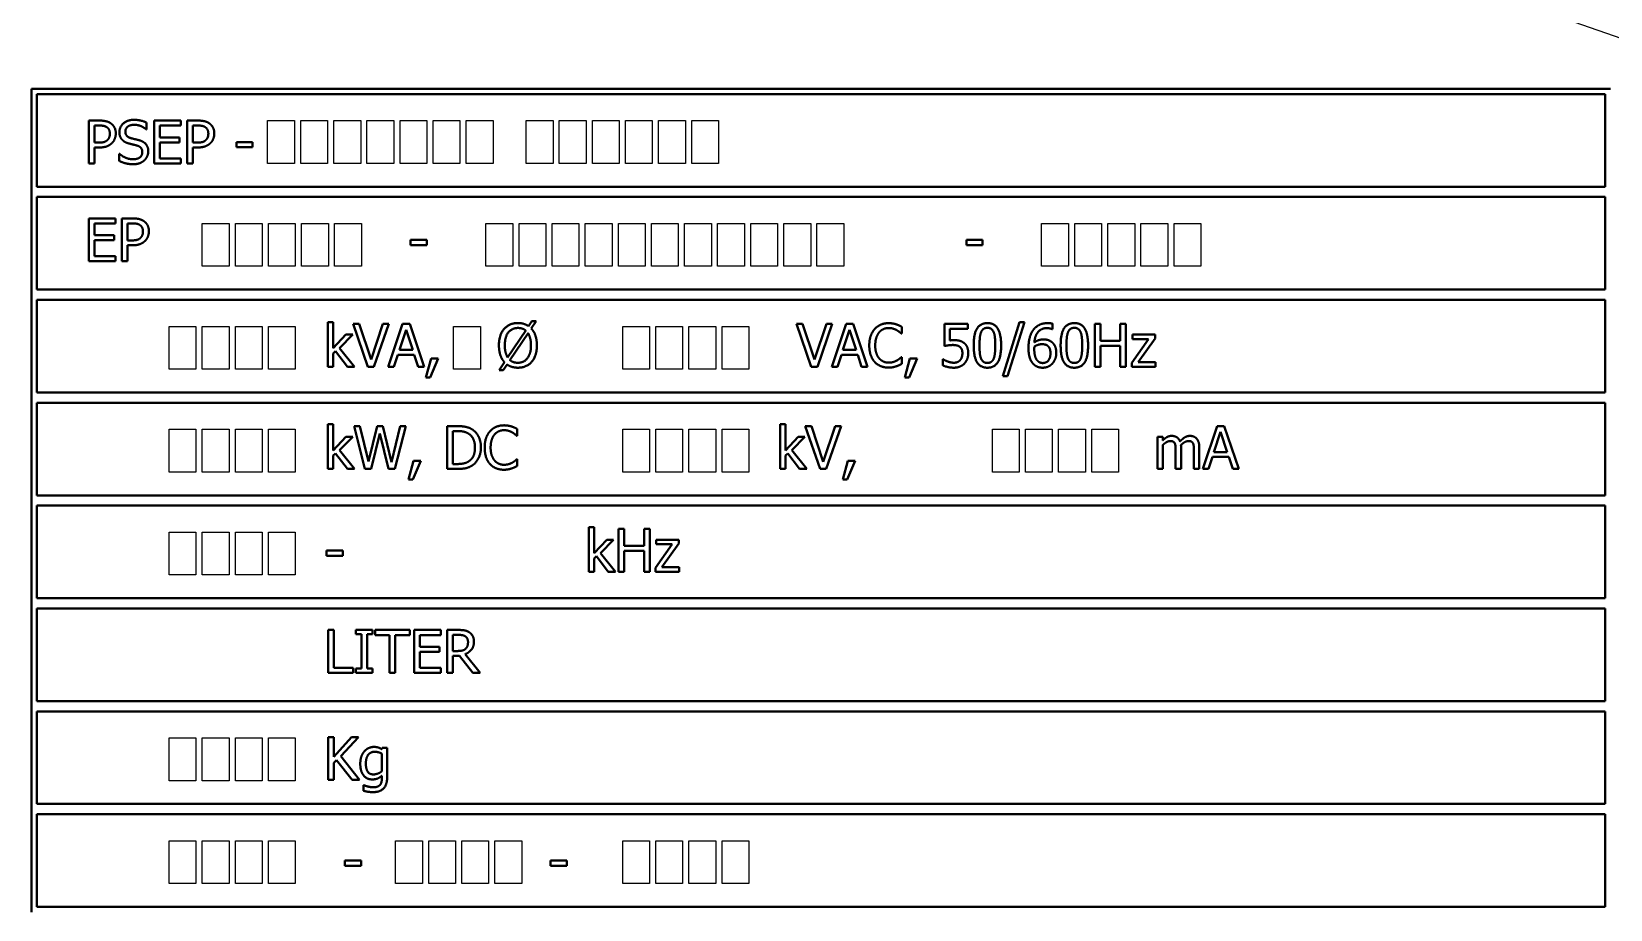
# Model space of a CAD drawing. Header units: millimetres. Extents: x 0 to 297, y 0 to 210.
# Drawn here: x 104.8 to 196.8, y 74.1 to 125.3 of the extents above; entities that cross this region are included whole.
import ezdxf

# ---------------------------------------------------------------- set-up
doc = ezdxf.new("R2010")
doc.units = ezdxf.units.MM
doc.header["$LTSCALE"] = 0.5
doc.layers.get('0').update_dxf_attribs({"color": 3, "lineweight": 25})
doc.layers.add('가시적인 것(ISO)', color=3, linetype='Continuous', lineweight=40)
doc.layers.add('기호(ISO)', color=5, linetype='Continuous', lineweight=25)
doc.styles.add('치수 텍스트_PSTEK_POSCO', font='isocp.shx')
doc.dimstyles.new('치수_PSTEK_POSCO$7', dxfattribs={"dimscale": 0.5, "dimtxt": 3.5, "dimasz": 2.5, "dimexe": 2, "dimexo": 2.5, "dimgap": 1, "dimtad": 1, "dimrnd": 1e-08, "dimdsep": 46, "dimtxsty": '치수 텍스트_PSTEK_POSCO', "dimcen": 0.09, "dimdle": 10, "dimclrd": 7, "dimclre": 7, "dimclrt": 2, "dimadec": 1, "dimazin": 2, "dimtfac": 1, "dimtmove": 0, "dimatfit": 3, "dimfxl": 0, "dimtolj": 1, "dimlwd": -1, "dimlwe": -1, "dimarcsym": 0})

msp = doc.modelspace()

# ---------------------------------------------------------------- linework, layer by layer
at = {"color": 1}
for points in [[(118.5709, 120.1436), (120.1349, 120.1436), (120.1349, 117.6436), (118.5709, 117.6436)], [(120.4996, 120.1436), (122.0636, 120.1436), (122.0636, 117.6436), (120.4996, 117.6436)], [(122.4283, 120.1436), (123.9923, 120.1436), (123.9923, 117.6436), (122.4283, 117.6436)], [(124.357, 120.1436), (125.921, 120.1436), (125.921, 117.6436), (124.357, 117.6436)], [(126.2857, 120.1436), (127.8497, 120.1436), (127.8497, 117.6436), (126.2857, 117.6436)], [(128.2144, 120.1436), (129.7784, 120.1436), (129.7784, 117.6436), (128.2144, 117.6436)], [(130.143, 120.1436), (131.7071, 120.1436), (131.7071, 117.6436), (130.143, 117.6436)], [(133.6358, 120.1436), (135.1998, 120.1436), (135.1998, 117.6436), (133.6358, 117.6436)], [(135.5644, 120.1436), (137.1285, 120.1436), (137.1285, 117.6436), (135.5644, 117.6436)], [(137.4931, 120.1436), (139.0571, 120.1436), (139.0571, 117.6436), (137.4931, 117.6436)], [(139.4218, 120.1436), (140.9858, 120.1436), (140.9858, 117.6436), (139.4218, 117.6436)], [(141.3505, 120.1436), (142.9145, 120.1436), (142.9145, 117.6436), (141.3505, 117.6436)], [(143.2792, 120.1436), (144.8432, 120.1436), (144.8432, 117.6436), (143.2792, 117.6436)], [(114.7603, 114.1436), (116.3243, 114.1436), (116.3243, 111.6436), (114.7603, 111.6436)], [(116.689, 114.1436), (118.253, 114.1436), (118.253, 111.6436), (116.689, 111.6436)], [(118.6177, 114.1436), (120.1817, 114.1436), (120.1817, 111.6436), (118.6177, 111.6436)], [(120.5464, 114.1436), (122.1104, 114.1436), (122.1104, 111.6436), (120.5464, 111.6436)], [(122.475, 114.1436), (124.0391, 114.1436), (124.0391, 111.6436), (122.475, 111.6436)], [(131.2905, 114.1436), (132.8545, 114.1436), (132.8545, 111.6436), (131.2905, 111.6436)], [(133.2192, 114.1436), (134.7832, 114.1436), (134.7832, 111.6436), (133.2192, 111.6436)], [(135.1479, 114.1436), (136.7119, 114.1436), (136.7119, 111.6436), (135.1479, 111.6436)], [(137.0765, 114.1436), (138.6406, 114.1436), (138.6406, 111.6436), (137.0765, 111.6436)], [(139.0052, 114.1436), (140.5692, 114.1436), (140.5692, 111.6436), (139.0052, 111.6436)], [(140.9339, 114.1436), (142.4979, 114.1436), (142.4979, 111.6436), (140.9339, 111.6436)], [(142.8626, 114.1436), (144.4266, 114.1436), (144.4266, 111.6436), (142.8626, 111.6436)], [(144.7913, 114.1436), (146.3553, 114.1436), (146.3553, 111.6436), (144.7913, 111.6436)], [(146.72, 114.1436), (148.284, 114.1436), (148.284, 111.6436), (146.72, 111.6436)], [(148.6487, 114.1436), (150.2127, 114.1436), (150.2127, 111.6436), (148.6487, 111.6436)], [(150.5774, 114.1436), (152.1414, 114.1436), (152.1414, 111.6436), (150.5774, 111.6436)], [(163.6711, 114.1436), (165.2351, 114.1436), (165.2351, 111.6436), (163.6711, 111.6436)], [(165.5997, 114.1436), (167.1638, 114.1436), (167.1638, 111.6436), (165.5997, 111.6436)], [(167.5284, 114.1436), (169.0924, 114.1436), (169.0924, 111.6436), (167.5284, 111.6436)], [(169.4571, 114.1436), (171.0211, 114.1436), (171.0211, 111.6436), (169.4571, 111.6436)], [(171.3858, 114.1436), (172.9498, 114.1436), (172.9498, 111.6436), (171.3858, 111.6436)], [(112.8316, 108.1436), (114.3956, 108.1436), (114.3956, 105.6436), (112.8316, 105.6436)], [(114.7603, 108.1436), (116.3243, 108.1436), (116.3243, 105.6436), (114.7603, 105.6436)], [(116.689, 108.1436), (118.253, 108.1436), (118.253, 105.6436), (116.689, 105.6436)], [(118.6177, 108.1436), (120.1817, 108.1436), (120.1817, 105.6436), (118.6177, 105.6436)], [(129.4065, 108.1436), (130.9705, 108.1436), (130.9705, 105.6436), (129.4065, 105.6436)], [(139.2604, 108.1436), (140.8244, 108.1436), (140.8244, 105.6436), (139.2604, 105.6436)], [(141.1891, 108.1436), (142.7531, 108.1436), (142.7531, 105.6436), (141.1891, 105.6436)], [(143.1178, 108.1436), (144.6818, 108.1436), (144.6818, 105.6436), (143.1178, 105.6436)], [(145.0465, 108.1436), (146.6105, 108.1436), (146.6105, 105.6436), (145.0465, 105.6436)], [(112.8316, 102.1436), (114.3956, 102.1436), (114.3956, 99.6436), (112.8316, 99.6436)], [(114.7603, 102.1436), (116.3243, 102.1436), (116.3243, 99.6436), (114.7603, 99.6436)], [(116.689, 102.1436), (118.253, 102.1436), (118.253, 99.6436), (116.689, 99.6436)], [(118.6177, 102.1436), (120.1817, 102.1436), (120.1817, 99.6436), (118.6177, 99.6436)], [(139.2604, 102.1436), (140.8244, 102.1436), (140.8244, 99.6436), (139.2604, 99.6436)], [(141.1891, 102.1436), (142.7531, 102.1436), (142.7531, 99.6436), (141.1891, 99.6436)], [(143.1178, 102.1436), (144.6818, 102.1436), (144.6818, 99.6436), (143.1178, 99.6436)], [(145.0465, 102.1436), (146.6105, 102.1436), (146.6105, 99.6436), (145.0465, 99.6436)], [(160.8016, 102.1436), (162.3656, 102.1436), (162.3656, 99.6436), (160.8016, 99.6436)], [(162.7303, 102.1436), (164.2943, 102.1436), (164.2943, 99.6436), (162.7303, 99.6436)], [(164.659, 102.1436), (166.223, 102.1436), (166.223, 99.6436), (164.659, 99.6436)], [(166.5876, 102.1436), (168.1517, 102.1436), (168.1517, 99.6436), (166.5876, 99.6436)], [(112.8316, 96.1436), (114.3956, 96.1436), (114.3956, 93.6436), (112.8316, 93.6436)], [(114.7603, 96.1436), (116.3243, 96.1436), (116.3243, 93.6436), (114.7603, 93.6436)], [(116.689, 96.1436), (118.253, 96.1436), (118.253, 93.6436), (116.689, 93.6436)], [(118.6177, 96.1436), (120.1817, 96.1436), (120.1817, 93.6436), (118.6177, 93.6436)], [(112.8316, 84.1436), (114.3956, 84.1436), (114.3956, 81.6436), (112.8316, 81.6436)], [(114.7603, 84.1436), (116.3243, 84.1436), (116.3243, 81.6436), (114.7603, 81.6436)], [(116.689, 84.1436), (118.253, 84.1436), (118.253, 81.6436), (116.689, 81.6436)], [(118.6177, 84.1436), (120.1817, 84.1436), (120.1817, 81.6436), (118.6177, 81.6436)], [(112.8316, 78.1436), (114.3956, 78.1436), (114.3956, 75.6436), (112.8316, 75.6436)], [(114.7603, 78.1436), (116.3243, 78.1436), (116.3243, 75.6436), (114.7603, 75.6436)], [(116.689, 78.1436), (118.253, 78.1436), (118.253, 75.6436), (116.689, 75.6436)], [(118.6177, 78.1436), (120.1817, 78.1436), (120.1817, 75.6436), (118.6177, 75.6436)], [(126.0266, 78.1436), (127.5906, 78.1436), (127.5906, 75.6436), (126.0266, 75.6436)], [(127.9553, 78.1436), (129.5193, 78.1436), (129.5193, 75.6436), (127.9553, 75.6436)], [(129.884, 78.1436), (131.448, 78.1436), (131.448, 75.6436), (129.884, 75.6436)], [(131.8127, 78.1436), (133.3767, 78.1436), (133.3767, 75.6436), (131.8127, 75.6436)], [(139.2604, 78.1436), (140.8244, 78.1436), (140.8244, 75.6436), (139.2604, 75.6436)], [(141.1891, 78.1436), (142.7531, 78.1436), (142.7531, 75.6436), (141.1891, 75.6436)], [(143.1178, 78.1436), (144.6818, 78.1436), (144.6818, 75.6436), (143.1178, 75.6436)], [(145.0465, 78.1436), (146.6105, 78.1436), (146.6105, 75.6436), (145.0465, 75.6436)]]:
    msp.add_lwpolyline(points, close=True, dxfattribs=at)
at = {"layer": '가시적인 것(ISO)'}
for p, q in [((104.8147, 121.9881), (196.8147, 121.9881)), ((104.8147, 73.9881), (104.8147, 121.9881)), ((105.1147, 116.2881), (105.1147, 121.6881)), ((105.1147, 121.6881), (196.5147, 121.6881)), ((196.5147, 121.6881), (196.5147, 116.2881)), ((108.1416, 117.6436), (108.1416, 120.1436)), ((108.1416, 120.1436), (108.7697, 120.1436)), ((108.7494, 119.8559), (108.4739, 119.8559)), ((108.4739, 119.8559), (108.4739, 118.8591)), ((111.5169, 119.629), (111.4925, 119.629)), ((111.5169, 120.0261), (111.5169, 119.629)), ((111.9524, 117.6436), (111.9524, 120.1436)), ((111.9524, 120.1436), (113.5164, 120.1436)), ((113.5164, 119.8478), (112.2847, 119.8478)), ((112.2847, 119.8478), (112.2847, 119.163)), ((113.5164, 120.1436), (113.5164, 119.8478)), ((113.8811, 117.6436), (113.8811, 120.1436)), ((113.8811, 120.1436), (114.5092, 120.1436)), ((114.4889, 119.8559), (114.2134, 119.8559)), ((114.2134, 119.8559), (114.2134, 118.8591)), ((108.4739, 118.8591), (108.7008, 118.8591)), ((112.2847, 119.163), (113.4334, 119.163)), ((112.2847, 118.8672), (112.2847, 117.9393)), ((113.4334, 118.8672), (112.2847, 118.8672)), ((113.4334, 119.163), (113.4334, 118.8672)), ((114.2134, 118.8591), (114.4403, 118.8591)), ((116.7498, 118.8895), (117.6959, 118.8895)), ((116.7498, 118.5856), (116.7498, 118.8895)), ((117.6959, 118.8895), (117.6959, 118.5856)), ((108.4739, 118.5755), (108.4739, 117.6436)), ((108.7555, 118.5755), (108.4739, 118.5755)), ((109.9143, 118.2108), (109.9387, 118.2108)), ((109.9143, 117.7935), (109.9143, 118.2108)), ((112.2847, 117.9393), (113.5164, 117.9393)), ((113.5164, 117.9393), (113.5164, 117.6436)), ((114.2134, 118.5755), (114.2134, 117.6436)), ((114.495, 118.5755), (114.2134, 118.5755)), ((117.6959, 118.5856), (116.7498, 118.5856)), ((108.4739, 117.6436), (108.1416, 117.6436)), ((113.5164, 117.6436), (111.9524, 117.6436)), ((114.2134, 117.6436), (113.8811, 117.6436)), ((196.5147, 116.2881), (105.1147, 116.2881)), ((105.1147, 110.2881), (105.1147, 115.6881)), ((105.1147, 115.6881), (196.5147, 115.6881)), ((196.5147, 115.6881), (196.5147, 110.2881)), ((108.1416, 111.9381), (108.1416, 114.4381)), ((108.1416, 114.4381), (109.7057, 114.4381)), ((109.7057, 114.1423), (108.4739, 114.1423)), ((108.4739, 114.1423), (108.4739, 113.4576)), ((109.7057, 114.4381), (109.7057, 114.1423)), ((110.0703, 114.4381), (110.6984, 114.4381)), ((110.0703, 111.9381), (110.0703, 114.4381)), ((110.4026, 114.1504), (110.4026, 113.1537)), ((110.6781, 114.1504), (110.4026, 114.1504)), ((108.4739, 113.4576), (109.6226, 113.4576)), ((109.6226, 113.1618), (108.4739, 113.1618)), ((108.4739, 113.1618), (108.4739, 112.2339)), ((109.6226, 113.4576), (109.6226, 113.1618)), ((126.8977, 112.8802), (126.8977, 113.1841)), ((126.8977, 113.1841), (127.8438, 113.1841)), ((127.8438, 113.1841), (127.8438, 112.8802)), ((159.2843, 112.8802), (159.2843, 113.1841)), ((159.2843, 113.1841), (160.2304, 113.1841)), ((160.2304, 113.1841), (160.2304, 112.8802)), ((110.4026, 113.1537), (110.6295, 113.1537)), ((110.6842, 112.8701), (110.4026, 112.8701)), ((110.4026, 112.8701), (110.4026, 111.9381)), ((127.8438, 112.8802), (126.8977, 112.8802)), ((160.2304, 112.8802), (159.2843, 112.8802)), ((109.7057, 111.9381), (108.1416, 111.9381)), ((108.4739, 112.2339), (109.7057, 112.2339)), ((109.7057, 112.2339), (109.7057, 111.9381)), ((110.4026, 111.9381), (110.0703, 111.9381)), ((196.5147, 110.2881), (105.1147, 110.2881)), ((105.1147, 104.2881), (105.1147, 109.6881)), ((105.1147, 109.6881), (196.5147, 109.6881)), ((196.5147, 109.6881), (196.5147, 104.2881)), ((122.076, 105.7842), (122.076, 108.3956)), ((122.076, 108.3956), (122.3921, 108.3956)), ((122.3921, 108.3956), (122.3921, 106.868)), ((122.3921, 106.868), (123.1335, 107.6602)), ((123.5266, 107.6602), (122.7567, 106.8761)), ((123.1335, 107.6602), (123.5266, 107.6602)), ((124.4058, 105.7842), (123.5448, 108.2842)), ((123.5448, 108.2842), (123.9014, 108.2842)), ((123.9014, 108.2842), (124.5942, 106.2076)), ((124.5942, 106.2076), (125.2871, 108.2842)), ((125.6254, 108.2842), (124.7644, 105.7842)), ((125.2871, 108.2842), (125.6254, 108.2842)), ((125.5951, 105.7842), (126.4378, 108.2842)), ((126.6344, 107.9438), (126.2494, 106.7667)), ((126.4378, 108.2842), (126.8471, 108.2842)), ((127.0213, 106.7667), (126.6344, 107.9438)), ((126.8471, 108.2842), (127.6899, 105.7842)), ((132.5562, 106.3291), (133.6076, 107.8992)), ((133.7454, 107.7473), (132.6919, 106.1731)), ((133.7778, 108.1525), (133.9703, 108.4381)), ((134.2194, 108.4381), (133.9318, 108.0167)), ((133.9703, 108.4381), (134.2194, 108.4381)), ((150.2486, 105.7842), (149.3876, 108.2842)), ((149.3876, 108.2842), (149.7442, 108.2842)), ((149.7442, 108.2842), (150.437, 106.2076)), ((150.437, 106.2076), (151.1299, 108.2842)), ((151.4682, 108.2842), (150.6072, 105.7842)), ((151.1299, 108.2842), (151.4682, 108.2842)), ((151.4378, 105.7842), (152.2806, 108.2842)), ((152.4771, 107.9438), (152.0922, 106.7667)), ((152.2806, 108.2842), (152.6899, 108.2842)), ((152.8641, 106.7667), (152.4771, 107.9438)), ((152.6899, 108.2842), (153.5327, 105.7842)), ((155.5241, 107.7169), (155.4978, 107.7169)), ((155.5241, 108.118), (155.5241, 107.7169)), ((158.0079, 106.9957), (158.0079, 108.2842)), ((158.0079, 108.2842), (159.3795, 108.2842)), ((159.3795, 107.9904), (158.3301, 107.9904)), ((158.3301, 107.9904), (158.3301, 107.3239)), ((159.3795, 108.2842), (159.3795, 107.9904)), ((161.4075, 105.2412), (162.3819, 108.3956)), ((162.6696, 108.3956), (161.6911, 105.2412)), ((162.3819, 108.3956), (162.6696, 108.3956)), ((164.3086, 107.9742), (164.2944, 107.9742)), ((164.3086, 108.2963), (164.3086, 107.9742)), ((166.7681, 105.7842), (166.7681, 108.2842)), ((166.7681, 108.2842), (167.1003, 108.2842)), ((167.1003, 108.2842), (167.1003, 107.3036)), ((168.251, 107.3036), (168.251, 108.2842)), ((168.251, 108.2842), (168.5833, 108.2842)), ((168.5833, 108.2842), (168.5833, 105.7842)), ((168.9601, 107.4009), (168.9601, 107.6602)), ((168.9601, 107.6602), (170.279, 107.6602)), ((170.279, 107.6602), (170.279, 107.4353)), ((122.7567, 106.8761), (123.6299, 105.7842)), ((126.2494, 106.7667), (127.0213, 106.7667)), ((152.0922, 106.7667), (152.8641, 106.7667)), ((167.1003, 107.3036), (168.251, 107.3036)), ((168.251, 107.0078), (167.1003, 107.0078)), ((167.1003, 107.0078), (167.1003, 105.7842)), ((168.251, 105.7842), (168.251, 107.0078)), ((168.9196, 106.0192), (169.9002, 107.4009)), ((169.9002, 107.4009), (168.9601, 107.4009)), ((170.279, 107.4353), (169.2944, 106.0496)), ((122.5177, 106.6897), (122.3921, 106.5682)), ((122.3921, 106.5682), (122.3921, 105.7842)), ((123.2146, 105.7842), (122.5177, 106.6897)), ((126.1583, 106.4831), (125.9314, 105.7842)), ((127.1125, 106.4831), (126.1583, 106.4831)), ((127.3394, 105.7842), (127.1125, 106.4831)), ((127.7972, 105.1622), (128.093, 106.2623)), ((128.5124, 106.2623), (128.0424, 105.1622)), ((128.093, 106.2623), (128.5124, 106.2623)), ((132.0517, 105.5897), (132.3677, 106.0556)), ((132.5217, 105.9179), (132.2989, 105.5897)), ((152.001, 106.4831), (151.7741, 105.7842)), ((152.9553, 106.4831), (152.001, 106.4831)), ((153.1822, 105.7842), (152.9553, 106.4831)), ((155.4998, 106.3514), (155.5241, 106.3514)), ((155.5241, 106.3514), (155.5241, 105.9543)), ((155.7045, 105.1622), (156.0002, 106.2623)), ((156.4196, 106.2623), (155.9496, 105.1622)), ((156.0002, 106.2623), (156.4196, 106.2623)), ((157.9046, 105.8733), (157.9046, 106.2278)), ((157.9046, 106.2278), (157.9289, 106.2278)), ((168.9196, 105.7842), (168.9196, 106.0192)), ((169.2944, 106.0496), (170.2972, 106.0496)), ((170.2972, 106.0496), (170.2972, 105.7842)), ((122.3921, 105.7842), (122.076, 105.7842)), ((123.6299, 105.7842), (123.2146, 105.7842)), ((124.7644, 105.7842), (124.4058, 105.7842)), ((125.9314, 105.7842), (125.5951, 105.7842)), ((127.6899, 105.7842), (127.3394, 105.7842)), ((128.0424, 105.1622), (127.7972, 105.1622)), ((132.2989, 105.5897), (132.0517, 105.5897)), ((150.6072, 105.7842), (150.2486, 105.7842)), ((151.7741, 105.7842), (151.4378, 105.7842)), ((153.5327, 105.7842), (153.1822, 105.7842)), ((155.9496, 105.1622), (155.7045, 105.1622)), ((161.6911, 105.2412), (161.4075, 105.2412)), ((167.1003, 105.7842), (166.7681, 105.7842)), ((168.5833, 105.7842), (168.251, 105.7842)), ((170.2972, 105.7842), (168.9196, 105.7842)), ((196.5147, 104.2881), (105.1147, 104.2881)), ((105.1147, 98.2881), (105.1147, 103.6881)), ((105.1147, 103.6881), (196.5147, 103.6881)), ((196.5147, 103.6881), (196.5147, 98.2881)), ((122.076, 99.8267), (122.076, 102.4381)), ((122.076, 102.4381), (122.3921, 102.4381)), ((122.3921, 102.4381), (122.3921, 100.9106)), ((124.2417, 99.8267), (123.6036, 102.3267)), ((123.6036, 102.3267), (123.9459, 102.3267)), ((123.9459, 102.3267), (124.4484, 100.2542)), ((124.4484, 100.2542), (124.9468, 102.3267)), ((124.9468, 102.3267), (125.2851, 102.3267)), ((125.2851, 102.3267), (125.7875, 100.2299)), ((125.7875, 100.2299), (126.2879, 102.3267)), ((126.6141, 102.3267), (125.9861, 99.8267)), ((126.2879, 102.3267), (126.6141, 102.3267)), ((129.027, 102.3267), (129.5963, 102.3267)), ((129.027, 99.8267), (129.027, 102.3267)), ((133.1133, 102.1606), (133.1133, 101.7594)), ((148.4314, 99.8267), (148.4314, 102.4381)), ((148.4314, 102.4381), (148.7474, 102.4381)), ((148.7474, 102.4381), (148.7474, 100.9106)), ((150.7612, 99.8267), (149.9002, 102.3267)), ((149.9002, 102.3267), (150.2567, 102.3267)), ((150.2567, 102.3267), (150.9496, 100.2501)), ((150.9496, 100.2501), (151.6425, 102.3267)), ((151.9808, 102.3267), (151.1198, 99.8267)), ((151.6425, 102.3267), (151.9808, 102.3267)), ((173.0586, 99.8267), (173.9014, 102.3267)), ((173.9014, 102.3267), (174.3106, 102.3267)), ((174.3106, 102.3267), (175.1534, 99.8267)), ((122.3921, 100.9106), (123.1335, 101.7027)), ((123.5266, 101.7027), (122.7567, 100.9187)), ((123.1335, 101.7027), (123.5266, 101.7027)), ((125.1048, 101.9013), (124.6104, 99.8267)), ((125.6133, 99.8267), (125.1048, 101.9013)), ((129.6125, 102.039), (129.3592, 102.039)), ((129.3592, 102.039), (129.3592, 100.1144)), ((133.1133, 101.7594), (133.0869, 101.7594)), ((148.7474, 100.9106), (149.4889, 101.7027)), ((149.8819, 101.7027), (149.1121, 100.9187)), ((149.4889, 101.7027), (149.8819, 101.7027)), ((170.4168, 99.8267), (170.4168, 101.7027)), ((170.4168, 101.7027), (170.7328, 101.7027)), ((170.7328, 101.7027), (170.7328, 101.4961)), ((170.7328, 101.2286), (170.7328, 99.8267)), ((174.0979, 101.9863), (173.713, 100.8093)), ((174.4848, 100.8093), (174.0979, 101.9863)), ((122.5177, 100.7323), (122.3921, 100.6107)), ((122.3921, 100.6107), (122.3921, 99.8267)), ((123.2146, 99.8267), (122.5177, 100.7323)), ((122.7567, 100.9187), (123.6299, 99.8267)), ((126.7822, 99.2047), (127.078, 100.3048)), ((127.4974, 100.3048), (127.0274, 99.2047)), ((127.078, 100.3048), (127.4974, 100.3048)), ((133.089, 100.394), (133.1133, 100.394)), ((133.1133, 100.394), (133.1133, 99.9969)), ((148.873, 100.7323), (148.7474, 100.6107)), ((148.7474, 100.6107), (148.7474, 99.8267)), ((149.5699, 99.8267), (148.873, 100.7323)), ((149.1121, 100.9187), (149.9852, 99.8267)), ((152.0902, 99.2047), (152.386, 100.3048)), ((152.8053, 100.3048), (152.3353, 99.2047)), ((152.386, 100.3048), (152.8053, 100.3048)), ((171.4804, 99.8267), (171.4804, 100.9126)), ((171.7964, 101.0625), (171.7964, 99.8267)), ((172.544, 99.8267), (172.544, 100.9126)), ((172.86, 101.0625), (172.86, 99.8267)), ((173.6218, 100.5256), (173.3949, 99.8267)), ((174.576, 100.5256), (173.6218, 100.5256)), ((173.713, 100.8093), (174.4848, 100.8093)), ((174.8029, 99.8267), (174.576, 100.5256)), ((122.3921, 99.8267), (122.076, 99.8267)), ((123.6299, 99.8267), (123.2146, 99.8267)), ((124.6104, 99.8267), (124.2417, 99.8267)), ((125.9861, 99.8267), (125.6133, 99.8267)), ((129.6023, 99.8267), (129.027, 99.8267)), ((129.3592, 100.1144), (129.6125, 100.1144)), ((148.7474, 99.8267), (148.4314, 99.8267)), ((149.9852, 99.8267), (149.5699, 99.8267)), ((151.1198, 99.8267), (150.7612, 99.8267)), ((170.7328, 99.8267), (170.4168, 99.8267)), ((171.7964, 99.8267), (171.4804, 99.8267)), ((172.86, 99.8267), (172.544, 99.8267)), ((173.3949, 99.8267), (173.0586, 99.8267)), ((175.1534, 99.8267), (174.8029, 99.8267)), ((127.0274, 99.2047), (126.7822, 99.2047)), ((152.3353, 99.2047), (152.0902, 99.2047)), ((196.5147, 98.2881), (105.1147, 98.2881)), ((105.1147, 92.2881), (105.1147, 97.6881)), ((105.1147, 97.6881), (196.5147, 97.6881)), ((196.5147, 97.6881), (196.5147, 92.2881)), ((137.2827, 93.8267), (137.2827, 96.4381)), ((137.2827, 96.4381), (137.5987, 96.4381)), ((137.5987, 96.4381), (137.5987, 94.9106)), ((137.5987, 94.9106), (138.3402, 95.7027)), ((138.7332, 95.7027), (137.9634, 94.9187)), ((138.3402, 95.7027), (138.7332, 95.7027)), ((139.0189, 93.8267), (139.0189, 96.3267)), ((139.0189, 96.3267), (139.3511, 96.3267)), ((139.3511, 96.3267), (139.3511, 95.3462)), ((140.5019, 95.3462), (140.5019, 96.3267)), ((140.5019, 96.3267), (140.8341, 96.3267)), ((140.8341, 96.3267), (140.8341, 93.8267)), ((141.2109, 95.4434), (141.2109, 95.7027)), ((141.2109, 95.7027), (142.5298, 95.7027)), ((142.5298, 95.7027), (142.5298, 95.4778)), ((121.999, 94.7688), (121.999, 95.0726)), ((121.999, 95.0726), (122.9451, 95.0726)), ((122.9451, 94.7688), (121.999, 94.7688)), ((122.9451, 95.0726), (122.9451, 94.7688)), ((137.9634, 94.9187), (138.8365, 93.8267)), ((139.3511, 95.3462), (140.5019, 95.3462)), ((140.5019, 95.0504), (139.3511, 95.0504)), ((139.3511, 95.0504), (139.3511, 93.8267)), ((140.5019, 93.8267), (140.5019, 95.0504)), ((141.1704, 94.0617), (142.151, 95.4434)), ((142.151, 95.4434), (141.2109, 95.4434)), ((142.5298, 95.4778), (141.5452, 94.0921)), ((137.7243, 94.7323), (137.5987, 94.6107)), ((137.5987, 94.6107), (137.5987, 93.8267)), ((138.4212, 93.8267), (137.7243, 94.7323)), ((141.1704, 93.8267), (141.1704, 94.0617)), ((141.5452, 94.0921), (142.5481, 94.0921)), ((142.5481, 94.0921), (142.5481, 93.8267)), ((137.5987, 93.8267), (137.2827, 93.8267)), ((138.8365, 93.8267), (138.4212, 93.8267)), ((139.3511, 93.8267), (139.0189, 93.8267)), ((140.8341, 93.8267), (140.5019, 93.8267)), ((142.5481, 93.8267), (141.1704, 93.8267)), ((196.5147, 92.2881), (105.1147, 92.2881)), ((105.1147, 86.2881), (105.1147, 91.6881)), ((105.1147, 91.6881), (196.5147, 91.6881)), ((196.5147, 91.6881), (196.5147, 86.2881)), ((122.1003, 87.9381), (122.1003, 90.4381)), ((122.1003, 90.4381), (122.4326, 90.4381)), ((122.4326, 90.4381), (122.4326, 88.2339)), ((123.713, 90.1829), (123.713, 90.4381)), ((123.713, 90.4381), (124.6814, 90.4381)), ((124.031, 90.1829), (123.713, 90.1829)), ((124.031, 88.1934), (124.031, 90.1829)), ((124.6814, 90.1829), (124.3633, 90.1829)), ((124.3633, 90.1829), (124.3633, 88.1934)), ((124.6814, 90.4381), (124.6814, 90.1829)), ((124.8374, 90.1423), (124.8374, 90.4381)), ((124.8374, 90.4381), (126.8471, 90.4381)), ((126.8471, 90.4381), (126.8471, 90.1423)), ((127.1003, 87.9381), (127.1003, 90.4381)), ((127.1003, 90.4381), (128.6643, 90.4381)), ((128.6643, 90.4381), (128.6643, 90.1423)), ((129.029, 87.9381), (129.029, 90.4381)), ((129.029, 90.4381), (129.6733, 90.4381)), ((125.6761, 90.1423), (124.8374, 90.1423)), ((125.6761, 87.9381), (125.6761, 90.1423)), ((126.0083, 90.1423), (126.0083, 87.9381)), ((126.8471, 90.1423), (126.0083, 90.1423)), ((128.6643, 90.1423), (127.4326, 90.1423)), ((127.4326, 90.1423), (127.4326, 89.4576)), ((127.4326, 89.4576), (128.5813, 89.4576)), ((128.5813, 89.4576), (128.5813, 89.1618)), ((129.3613, 90.1504), (129.3613, 89.2104)), ((129.6915, 90.1504), (129.3613, 90.1504)), ((128.5813, 89.1618), (127.4326, 89.1618)), ((127.4326, 89.1618), (127.4326, 88.2339)), ((129.3613, 89.2104), (129.653, 89.2104)), ((129.7421, 88.9329), (129.3613, 88.9329)), ((129.3613, 88.9329), (129.3613, 87.9381)), ((130.5322, 87.9381), (129.7421, 88.9329)), ((130.0744, 89.0261), (130.9638, 87.9381)), ((123.5489, 87.9381), (122.1003, 87.9381)), ((122.4326, 88.2339), (123.5489, 88.2339)), ((123.5489, 88.2339), (123.5489, 87.9381)), ((123.713, 87.9381), (123.713, 88.1934)), ((123.713, 88.1934), (124.031, 88.1934)), ((124.6814, 87.9381), (123.713, 87.9381)), ((124.3633, 88.1934), (124.6814, 88.1934)), ((124.6814, 88.1934), (124.6814, 87.9381)), ((126.0083, 87.9381), (125.6761, 87.9381)), ((128.6643, 87.9381), (127.1003, 87.9381)), ((127.4326, 88.2339), (128.6643, 88.2339)), ((128.6643, 88.2339), (128.6643, 87.9381)), ((129.3613, 87.9381), (129.029, 87.9381)), ((130.9638, 87.9381), (130.5322, 87.9381)), ((196.5147, 86.2881), (105.1147, 86.2881)), ((105.1147, 80.2881), (105.1147, 85.6881)), ((105.1147, 85.6881), (196.5147, 85.6881)), ((196.5147, 85.6881), (196.5147, 80.2881)), ((122.1003, 81.6881), (122.1003, 84.1881)), ((122.1003, 84.1881), (122.4326, 84.1881)), ((122.4326, 84.1881), (122.4326, 83.0394)), ((122.4326, 83.0394), (123.4577, 84.1881)), ((123.8629, 84.1881), (122.8276, 83.0718)), ((123.4577, 84.1881), (123.8629, 84.1881)), ((122.5784, 82.851), (122.4326, 82.6869)), ((123.4921, 81.6881), (122.5784, 82.851)), ((122.8276, 83.0718), (123.9237, 81.6881)), ((125.2243, 83.4851), (125.2425, 83.5641)), ((125.2243, 82.1966), (125.2243, 83.2278)), ((125.2425, 83.5641), (125.5404, 83.5641)), ((125.5404, 83.5641), (125.5404, 81.9029)), ((122.4326, 82.6869), (122.4326, 81.6881)), ((125.2243, 81.7732), (125.2243, 81.9373)), ((122.4326, 81.6881), (122.1003, 81.6881)), ((123.9237, 81.6881), (123.4921, 81.6881)), ((124.1485, 81.0601), (124.1485, 81.3883)), ((124.1485, 81.3883), (124.1647, 81.3883)), ((196.5147, 80.2881), (105.1147, 80.2881)), ((105.1147, 74.2881), (105.1147, 79.6881)), ((105.1147, 79.6881), (196.5147, 79.6881)), ((196.5147, 79.6881), (196.5147, 74.2881)), ((123.0728, 76.6842), (123.0728, 76.9881)), ((123.0728, 76.9881), (124.0189, 76.9881)), ((124.0189, 76.6842), (123.0728, 76.6842)), ((124.0189, 76.9881), (124.0189, 76.6842)), ((135.0582, 76.6842), (135.0582, 76.9881)), ((135.0582, 76.9881), (136.0043, 76.9881)), ((136.0043, 76.6842), (135.0582, 76.6842)), ((136.0043, 76.9881), (136.0043, 76.6842)), ((196.5147, 74.2881), (105.1147, 74.2881))]:
    msp.add_line(p, q, dxfattribs=at)
for points in [[(109.1951, 119.7607), (109.1161, 119.8133), (108.9054, 119.8559), (108.7494, 119.8559)], [(108.7697, 120.1436), (108.9925, 120.1436), (109.3045, 120.0706), (109.4241, 119.9876)], [(109.3754, 119.3798), (109.3754, 119.5094), (109.2863, 119.6999), (109.1951, 119.7607)], [(109.4241, 119.9876), (109.5639, 119.8923), (109.7219, 119.5986), (109.7219, 119.3899)], [(109.9326, 119.473), (109.9326, 119.7769), (110.4066, 120.1881), (110.7733, 120.1881)], [(110.7956, 119.9004), (110.5647, 119.9004), (110.279, 119.6837), (110.279, 119.5074)], [(110.7733, 120.1881), (110.984, 120.1881), (111.3568, 120.1051), (111.5169, 120.0261)], [(111.4925, 119.629), (111.373, 119.7384), (111.0002, 119.9004), (110.7956, 119.9004)], [(114.9346, 119.7607), (114.8556, 119.8133), (114.6449, 119.8559), (114.4889, 119.8559)], [(114.5092, 120.1436), (114.732, 120.1436), (115.044, 120.0706), (115.1635, 119.9876)], [(115.1149, 119.3798), (115.1149, 119.5094), (115.0258, 119.6999), (114.9346, 119.7607)], [(115.1635, 119.9876), (115.3033, 119.8923), (115.4613, 119.5986), (115.4613, 119.3899)], [(108.7008, 118.8591), (108.9034, 118.8591), (109.1526, 118.9239), (109.2336, 119.009)], [(109.5031, 118.8348), (109.3734, 118.7072), (109.0229, 118.5755), (108.7555, 118.5755)], [(109.2336, 119.009), (109.3086, 119.084), (109.3754, 119.2603), (109.3754, 119.3798)], [(109.7219, 119.3899), (109.7219, 119.2278), (109.6064, 118.9361), (109.5031, 118.8348)], [(110.0946, 119.0212), (110.0177, 119.1043), (109.9326, 119.3271), (109.9326, 119.473)], [(110.5079, 118.8004), (110.3783, 118.8348), (110.1737, 118.9381), (110.0946, 119.0212)], [(110.279, 119.5074), (110.279, 119.3494), (110.4472, 119.161), (110.6052, 119.1184)], [(110.9597, 118.6869), (110.8442, 118.7193), (110.6518, 118.7639), (110.5079, 118.8004)], [(110.6052, 119.1184), (110.7105, 119.0901), (111.0164, 119.0171), (111.1177, 118.9867)], [(111.2677, 118.304), (111.2677, 118.4539), (111.1198, 118.6403), (110.9597, 118.6869)], [(111.1177, 118.9867), (111.375, 118.9077), (111.6141, 118.5897), (111.6141, 118.3567)], [(114.4403, 118.8591), (114.6429, 118.8591), (114.8921, 118.9239), (114.9731, 119.009)], [(115.2425, 118.8348), (115.1129, 118.7072), (114.7624, 118.5755), (114.495, 118.5755)], [(114.9731, 119.009), (115.0481, 119.084), (115.1149, 119.2603), (115.1149, 119.3798)], [(115.4613, 119.3899), (115.4613, 119.2278), (115.3459, 118.9361), (115.2425, 118.8348)], [(110.7348, 117.599), (110.4634, 117.599), (110.0825, 117.7124), (109.9143, 117.7935)], [(109.9387, 118.2108), (110.1028, 118.0568), (110.5181, 117.8867), (110.7105, 117.8867)], [(110.7105, 117.8867), (110.9861, 117.8867), (111.2677, 118.1156), (111.2677, 118.304)], [(111.3872, 117.8259), (111.2677, 117.7165), (110.9638, 117.599), (110.7348, 117.599)], [(111.6141, 118.3567), (111.6141, 118.2088), (111.4946, 117.9252), (111.3872, 117.8259)], [(111.1238, 114.0552), (111.0448, 114.1079), (110.8341, 114.1504), (110.6781, 114.1504)], [(110.6984, 114.4381), (110.9212, 114.4381), (111.2332, 114.3652), (111.3528, 114.2821)], [(111.3528, 114.2821), (111.4925, 114.1869), (111.6506, 113.8932), (111.6506, 113.6845)], [(110.6295, 113.1537), (110.8321, 113.1537), (111.0813, 113.2185), (111.1623, 113.3036)], [(111.3041, 113.6744), (111.3041, 113.804), (111.215, 113.9944), (111.1238, 114.0552)], [(111.1623, 113.3036), (111.2373, 113.3786), (111.3041, 113.5548), (111.3041, 113.6744)], [(111.6506, 113.6845), (111.6506, 113.5224), (111.5351, 113.2307), (111.4318, 113.1294)], [(111.4318, 113.1294), (111.3021, 113.0017), (110.9516, 112.8701), (110.6842, 112.8701)], [(132.0476, 107.0342), (132.0476, 107.6521), (132.6534, 108.3368), (133.1518, 108.3368)], [(133.1538, 108.0491), (132.8053, 108.0491), (132.39, 107.5325), (132.39, 107.0342)], [(133.1518, 108.3368), (133.3442, 108.3368), (133.6441, 108.2436), (133.7778, 108.1525)], [(133.6076, 107.8992), (133.5205, 107.9742), (133.2916, 108.0491), (133.1538, 108.0491)], [(133.9156, 107.0342), (133.9156, 107.2651), (133.8224, 107.6278), (133.7454, 107.7473)], [(133.9318, 108.0167), (134.0857, 107.8506), (134.2579, 107.3684), (134.2579, 107.0342)], [(153.6279, 107.0321), (153.6279, 107.3462), (153.7879, 107.8121), (153.9399, 107.9843)], [(153.9399, 107.9843), (154.0898, 108.1525), (154.499, 108.3287), (154.7523, 108.3287)], [(154.1972, 107.7878), (154.0918, 107.6602), (153.9743, 107.2732), (153.9743, 107.0321)], [(154.7502, 108.0451), (154.5902, 108.0451), (154.3045, 107.9134), (154.1972, 107.7878)], [(155.2162, 107.9256), (155.121, 107.9782), (154.8961, 108.0451), (154.7502, 108.0451)], [(154.7523, 108.3287), (154.8779, 108.3287), (155.0987, 108.2923), (155.1919, 108.2639)], [(155.1919, 108.2639), (155.2729, 108.2376), (155.4411, 108.1626), (155.5241, 108.118)], [(155.4978, 107.7169), (155.4532, 107.7574), (155.3155, 107.8709), (155.2162, 107.9256)], [(159.7117, 107.0321), (159.7117, 107.7088), (160.1028, 108.3348), (160.512, 108.3348)], [(160.1392, 107.7939), (160.0886, 107.6662), (160.0521, 107.2773), (160.0521, 107.0321)], [(160.512, 108.0573), (160.3722, 108.0573), (160.1919, 107.9256), (160.1392, 107.7939)], [(160.512, 108.3348), (160.9233, 108.3348), (161.3102, 107.6865), (161.3102, 107.0342)], [(160.8787, 107.7979), (160.828, 107.9256), (160.6518, 108.0573), (160.512, 108.0573)], [(160.9698, 107.0342), (160.9698, 107.2914), (160.9293, 107.6703), (160.8787, 107.7979)], [(162.9046, 106.8822), (162.9046, 107.2084), (163.0383, 107.7331), (163.1781, 107.9276)], [(163.1781, 107.9276), (163.3139, 108.118), (163.7434, 108.3308), (164.025, 108.3308)], [(163.9804, 108.041), (163.6684, 108.041), (163.2855, 107.6197), (163.249, 107.2064)], [(164.2944, 107.9742), (164.2478, 107.9985), (164.0776, 108.041), (163.9804, 108.041)], [(164.025, 108.3308), (164.108, 108.3308), (164.2539, 108.3145), (164.3086, 108.2963)], [(164.7786, 107.0321), (164.7786, 107.7088), (165.1696, 108.3348), (165.5788, 108.3348)], [(165.2061, 107.7939), (165.1554, 107.6662), (165.119, 107.2773), (165.119, 107.0321)], [(165.5788, 108.0573), (165.4391, 108.0573), (165.2587, 107.9256), (165.2061, 107.7939)], [(165.5788, 108.3348), (165.9901, 108.3348), (166.3771, 107.6865), (166.3771, 107.0342)], [(165.9455, 107.7979), (165.8949, 107.9256), (165.7186, 108.0573), (165.5788, 108.0573)], [(166.0367, 107.0342), (166.0367, 107.2914), (165.9962, 107.6703), (165.9455, 107.7979)], [(132.3677, 106.0556), (132.2178, 106.2218), (132.0476, 106.712), (132.0476, 107.0342)], [(132.39, 107.0342), (132.39, 106.8073), (132.4771, 106.4547), (132.5562, 106.3291)], [(134.2579, 107.0342), (134.2579, 106.4142), (133.6542, 105.7315), (133.1518, 105.7315)], [(133.1538, 106.0192), (133.5002, 106.0192), (133.9156, 106.5419), (133.9156, 107.0342)], [(153.9419, 106.0678), (153.792, 106.2299), (153.6279, 106.7161), (153.6279, 107.0321)], [(153.9743, 107.0321), (153.9743, 106.7748), (154.0979, 106.4041), (154.2053, 106.2765)], [(158.5023, 107.0564), (158.3645, 107.0564), (158.091, 107.0139), (158.0079, 106.9957)], [(158.3301, 107.3239), (158.3908, 107.332), (158.5083, 107.338), (158.557, 107.338)], [(158.9115, 106.941), (158.8406, 107.0038), (158.6299, 107.0564), (158.5023, 107.0564)], [(158.557, 107.338), (158.7494, 107.338), (159.0148, 107.2752), (159.1364, 107.182)], [(159.0533, 106.5803), (159.0533, 106.7141), (158.9804, 106.8842), (158.9115, 106.941)], [(159.1364, 107.182), (159.26, 107.0889), (159.3937, 106.8052), (159.3937, 106.5783)], [(160.512, 105.7315), (160.0987, 105.7315), (159.7117, 106.3737), (159.7117, 107.0321)], [(160.0521, 107.0321), (160.0521, 106.7688), (160.0845, 106.4162), (160.1372, 106.2785)], [(161.3102, 107.0342), (161.3102, 106.3615), (160.9192, 105.7315), (160.512, 105.7315)], [(160.8807, 106.2724), (160.9293, 106.396), (160.9698, 106.7769), (160.9698, 107.0342)], [(163.1801, 105.9584), (163.0505, 106.0941), (162.9046, 106.55), (162.9046, 106.8822)], [(163.249, 106.9653), (163.247, 106.9288), (163.2429, 106.8599), (163.2429, 106.8073)], [(163.2429, 106.8073), (163.2429, 106.5479), (163.3442, 106.2299), (163.4212, 106.1468)], [(163.249, 107.2064), (163.3686, 107.2894), (163.6198, 107.3806), (163.7697, 107.3806)], [(163.6947, 107.103), (163.5772, 107.103), (163.3564, 107.0321), (163.249, 106.9653)], [(164.0148, 107.0159), (163.948, 107.0686), (163.7818, 107.103), (163.6947, 107.103)], [(163.7697, 107.3806), (163.9156, 107.3806), (164.1344, 107.3218), (164.2539, 107.2327)], [(164.185, 106.5803), (164.185, 106.7343), (164.104, 106.943), (164.0148, 107.0159)], [(164.2539, 107.2327), (164.3916, 107.1294), (164.5254, 106.8093), (164.5254, 106.5945)], [(165.5788, 105.7315), (165.1656, 105.7315), (164.7786, 106.3737), (164.7786, 107.0321)], [(165.119, 107.0321), (165.119, 106.7688), (165.1514, 106.4162), (165.204, 106.2785)], [(166.3771, 107.0342), (166.3771, 106.3615), (165.9861, 105.7315), (165.5788, 105.7315)], [(165.9476, 106.2724), (165.9962, 106.396), (166.0367, 106.7769), (166.0367, 107.0342)], [(133.1518, 105.7315), (132.9674, 105.7315), (132.6493, 105.8287), (132.5217, 105.9179)], [(132.6919, 106.1731), (132.7871, 106.0962), (133.0019, 106.0192), (133.1538, 106.0192)], [(154.7462, 105.7396), (154.5031, 105.7396), (154.0918, 105.9037), (153.9419, 106.0678)], [(154.2053, 106.2765), (154.3106, 106.1529), (154.5922, 106.0273), (154.7502, 106.0273)], [(155.1919, 105.8125), (155.0825, 105.7761), (154.8961, 105.7396), (154.7462, 105.7396)], [(154.7502, 106.0273), (154.8941, 106.0273), (155.1392, 106.0982), (155.2344, 106.1509)], [(155.5241, 105.9543), (155.4411, 105.9158), (155.2952, 105.8449), (155.1919, 105.8125)], [(155.2344, 106.1509), (155.3256, 106.2035), (155.4613, 106.3129), (155.4998, 106.3514)], [(158.559, 105.7315), (158.3807, 105.7315), (158.0322, 105.8105), (157.9046, 105.8733)], [(157.9289, 106.2278), (157.9674, 106.1995), (158.1113, 106.1265), (158.1984, 106.0941)], [(158.1984, 106.0941), (158.2976, 106.0597), (158.4617, 106.0212), (158.5651, 106.0212)], [(159.1728, 105.9766), (159.0675, 105.8632), (158.7535, 105.7315), (158.559, 105.7315)], [(158.5651, 106.0212), (158.6664, 106.0212), (158.8568, 106.0941), (158.9257, 106.1731)], [(158.9257, 106.1731), (158.9885, 106.2481), (159.0533, 106.4466), (159.0533, 106.5803)], [(159.3937, 106.5783), (159.3937, 106.398), (159.2782, 106.0901), (159.1728, 105.9766)], [(160.1372, 106.2785), (160.1858, 106.1488), (160.3661, 106.009), (160.512, 106.009)], [(160.512, 106.009), (160.6498, 106.009), (160.8301, 106.1407), (160.8807, 106.2724)], [(163.7312, 105.7315), (163.563, 105.7315), (163.2855, 105.8449), (163.1801, 105.9584)], [(163.4212, 106.1468), (163.4921, 106.0678), (163.6461, 106.005), (163.7332, 106.005)], [(164.2904, 105.9665), (164.1789, 105.851), (163.8993, 105.7315), (163.7312, 105.7315)], [(163.7332, 106.005), (163.9358, 106.005), (164.185, 106.2927), (164.185, 106.5803)], [(164.5254, 106.5945), (164.5254, 106.4021), (164.3977, 106.0759), (164.2904, 105.9665)], [(165.204, 106.2785), (165.2527, 106.1488), (165.433, 106.009), (165.5788, 106.009)], [(165.5788, 106.009), (165.7166, 106.009), (165.8969, 106.1407), (165.9476, 106.2724)], [(129.5963, 102.3267), (129.9488, 102.3267), (130.3499, 102.2214), (130.4917, 102.1282)], [(130.4917, 102.1282), (130.7328, 101.9681), (130.9982, 101.4393), (130.9982, 101.0747)], [(131.529, 102.0269), (131.6789, 102.195), (132.0882, 102.3713), (132.3414, 102.3713)], [(132.3414, 102.3713), (132.467, 102.3713), (132.6878, 102.3348), (132.781, 102.3064)], [(132.781, 102.3064), (132.8621, 102.2801), (133.0302, 102.2051), (133.1133, 102.1606)], [(130.2729, 101.8891), (130.1392, 101.9681), (129.8374, 102.039), (129.6125, 102.039)], [(130.6518, 101.0787), (130.6518, 101.3664), (130.4613, 101.7736), (130.2729, 101.8891)], [(131.217, 101.0747), (131.217, 101.3887), (131.3771, 101.8547), (131.529, 102.0269)], [(131.7863, 101.8303), (131.681, 101.7027), (131.5634, 101.3158), (131.5634, 101.0747)], [(132.3394, 102.0876), (132.1793, 102.0876), (131.8937, 101.956), (131.7863, 101.8303)], [(132.8053, 101.9681), (132.7101, 102.0208), (132.4852, 102.0876), (132.3394, 102.0876)], [(133.0869, 101.7594), (133.0424, 101.8), (132.9046, 101.9134), (132.8053, 101.9681)], [(170.7328, 101.4961), (170.8564, 101.6197), (171.0995, 101.7554), (171.2454, 101.7554)], [(171.1643, 101.4556), (171.063, 101.4556), (170.8382, 101.3279), (170.7328, 101.2286)], [(171.4277, 101.3239), (171.3953, 101.3907), (171.2717, 101.4556), (171.1643, 101.4556)], [(171.2454, 101.7554), (171.4115, 101.7554), (171.6688, 101.6034), (171.7357, 101.4312)], [(171.4804, 100.9126), (171.4804, 101.0423), (171.4601, 101.2631), (171.4277, 101.3239)], [(171.7357, 101.4312), (171.8795, 101.5913), (172.151, 101.7554), (172.309, 101.7554)], [(172.228, 101.4556), (172.1307, 101.4556), (171.9079, 101.336), (171.7904, 101.2226)], [(171.7904, 101.2226), (171.7924, 101.1942), (171.7964, 101.1152), (171.7964, 101.0625)], [(172.4913, 101.3239), (172.4589, 101.3907), (172.3353, 101.4556), (172.228, 101.4556)], [(172.309, 101.7554), (172.4305, 101.7554), (172.6291, 101.6804), (172.702, 101.5953)], [(172.544, 100.9126), (172.544, 101.0423), (172.5237, 101.2631), (172.4913, 101.3239)], [(172.702, 101.5953), (172.777, 101.5103), (172.86, 101.255), (172.86, 101.0625)], [(129.6125, 100.1144), (129.8333, 100.1144), (130.1676, 100.1853), (130.3033, 100.2805)], [(130.3033, 100.2805), (130.4775, 100.398), (130.6518, 100.787), (130.6518, 101.0787)], [(130.9982, 101.0747), (130.9982, 100.7323), (130.7207, 100.1812), (130.4877, 100.0273)], [(131.531, 100.1103), (131.3811, 100.2724), (131.217, 100.7586), (131.217, 101.0747)], [(131.5634, 101.0747), (131.5634, 100.8174), (131.687, 100.4466), (131.7944, 100.319)], [(131.7944, 100.319), (131.8998, 100.1954), (132.1814, 100.0698), (132.3394, 100.0698)], [(132.8236, 100.1934), (132.9147, 100.2461), (133.0505, 100.3555), (133.089, 100.394)], [(130.4877, 100.0273), (130.2972, 99.9077), (129.9062, 99.8267), (129.6023, 99.8267)], [(132.3353, 99.7821), (132.0922, 99.7821), (131.681, 99.9462), (131.531, 100.1103)], [(132.781, 99.8551), (132.6716, 99.8186), (132.4852, 99.7821), (132.3353, 99.7821)], [(132.3394, 100.0698), (132.4832, 100.0698), (132.7284, 100.1407), (132.8236, 100.1934)], [(133.1133, 99.9969), (133.0302, 99.9584), (132.8844, 99.8875), (132.781, 99.8551)], [(129.6733, 90.4381), (129.888, 90.4381), (130.1777, 90.3915), (130.3094, 90.3064)], [(130.3094, 90.3064), (130.4411, 90.2214), (130.593, 89.956), (130.593, 89.7594)], [(129.653, 89.2104), (129.7968, 89.2104), (130.0258, 89.2611), (130.1048, 89.3401)], [(130.0886, 90.0654), (130.0177, 90.112), (129.8292, 90.1504), (129.6915, 90.1504)], [(130.593, 89.7594), (130.593, 89.4859), (130.3134, 89.1152), (130.0744, 89.0261)], [(130.2466, 89.7331), (130.2466, 89.8425), (130.1696, 90.0107), (130.0886, 90.0654)], [(130.1048, 89.3401), (130.1777, 89.409), (130.2466, 89.6034), (130.2466, 89.7331)], [(123.9682, 82.6444), (123.9682, 82.8773), (124.0999, 83.238), (124.2093, 83.3656)], [(124.2093, 83.3656), (124.3147, 83.4851), (124.6044, 83.6168), (124.7583, 83.6168)], [(124.809, 83.3332), (124.5699, 83.3332), (124.2944, 82.9807), (124.2944, 82.6504)], [(124.7583, 83.6168), (124.9042, 83.6168), (125.1169, 83.5479), (125.2243, 83.4851)], [(125.2243, 83.2278), (125.1068, 83.2846), (124.9083, 83.3332), (124.809, 83.3332)], [(124.6672, 81.7205), (124.3471, 81.7205), (123.9682, 82.1966), (123.9682, 82.6444)], [(124.2944, 82.6504), (124.2944, 82.3385), (124.5031, 82.0123), (124.7381, 82.0123)], [(125.2243, 81.9373), (125.0967, 81.8259), (124.8515, 81.7205), (124.6672, 81.7205)], [(125.5404, 81.9029), (125.5404, 81.4248), (125.125, 80.9791), (124.6976, 80.9791)], [(124.7381, 82.0123), (124.8617, 82.0123), (125.121, 82.1095), (125.2243, 82.1966)], [(124.6976, 80.9791), (124.5598, 80.9791), (124.2721, 81.0236), (124.1485, 81.0601)], [(124.1647, 81.3883), (124.1972, 81.3741), (124.3207, 81.3295), (124.3998, 81.3113)], [(124.3998, 81.3113), (124.4869, 81.289), (124.6348, 81.2627), (124.7219, 81.2627)], [(124.7219, 81.2627), (124.8677, 81.2627), (125.0703, 81.3397), (125.1271, 81.4085)], [(125.1271, 81.4085), (125.1818, 81.4774), (125.2243, 81.6577), (125.2243, 81.7732)]]:
    msp.add_open_spline(points, degree=2, dxfattribs=at)

# ---------------------------------------------------------------- leaders
at = {"layer": '기호(ISO)', "color": 7, "annotation_type": 0, "has_hookline": 1, "hookline_direction": 0, "text_width": 12.0931}
msp.add_leader([(172.9523, 133.4946), (229.1698, 113.8605), (230.4198, 113.8605)], dimstyle='치수_PSTEK_POSCO$7', override={"dimtad": 0}, dxfattribs=at)

doc.saveas('drawing.dxf')
